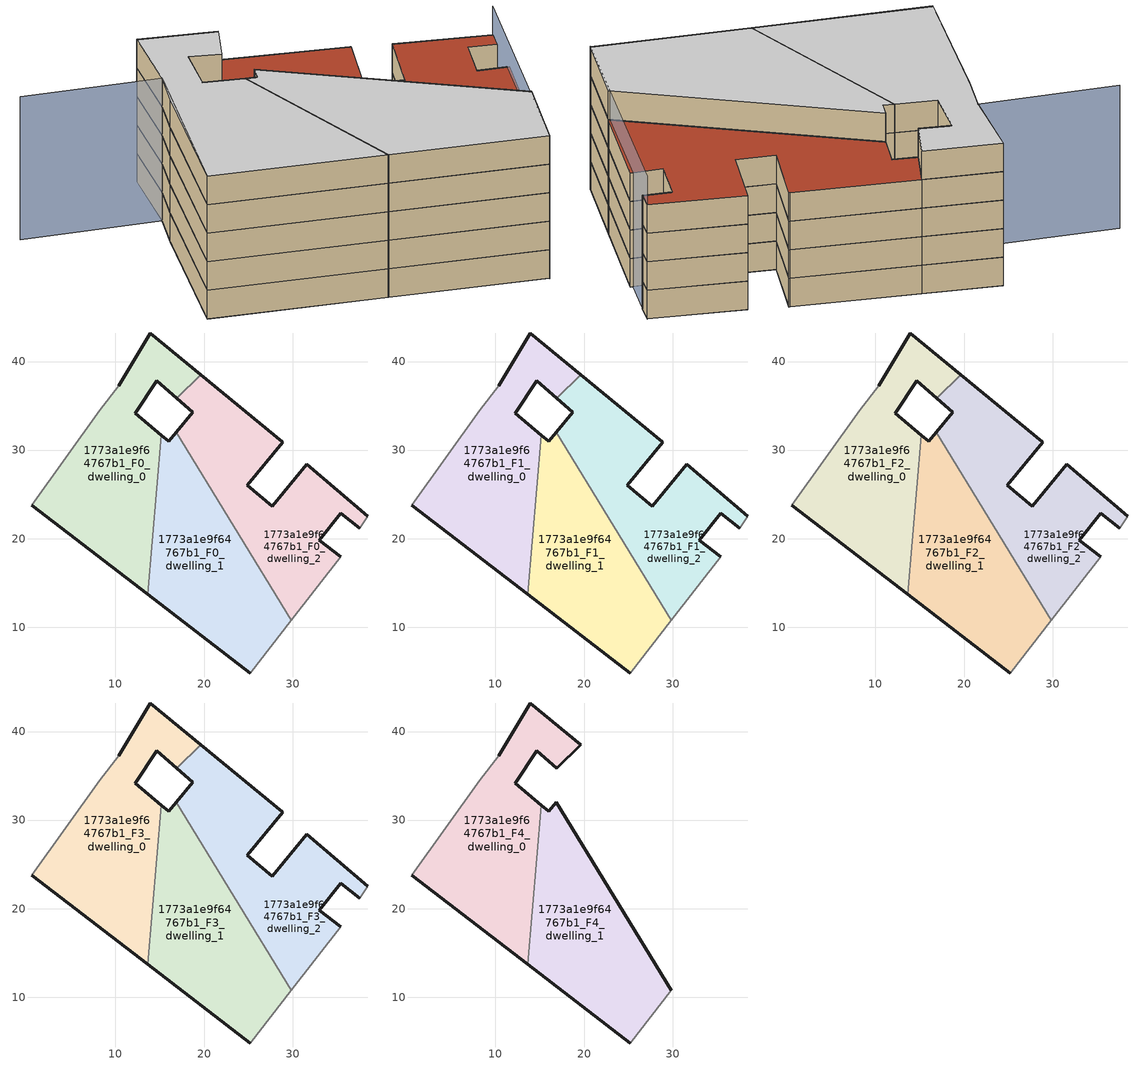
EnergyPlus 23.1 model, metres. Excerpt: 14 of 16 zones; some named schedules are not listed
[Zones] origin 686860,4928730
1773a1e9f64767b1_F0_dwelling_0
 floor ground (EU_floor_Construction): 13.62,13.74 15.19,31.69 12.25,34.18 14.64,37.84 16.94,35.85 19.65,38.52 13.94,43.23 10.38,37.25 8.21,34.49 0.52,23.79 z0
 wall outside (EU_wall_Construction): 10.38,37.25 13.94,43.23 19.65,38.52 / 16.94,35.85 14.64,37.84 12.25,34.18 15.19,31.69 / 13.62,13.74 0.52,23.79 z0:3
 wall adiabatic (EU_wall_Construction): 0.52,23.79 8.21,34.49 10.38,37.25 z0:3
 wall to 1773a1e9f64767b1_F0_dwelling_2 (EU_wall_Construction): 19.65,38.52 16.94,35.85 z0:3
 wall to 1773a1e9f64767b1_F0_dwelling_1 (EU_wall_Construction): 15.19,31.69 13.62,13.74 z0:3
1773a1e9f64767b1_F0_dwelling_1
 floor ground (EU_floor_Construction): 25.24,4.82 29.85,10.78 16.86,32.01 16.02,31 15.19,31.69 13.62,13.74 z0
 wall outside (EU_wall_Construction): 15.19,31.69 16.02,31 16.86,32.01 / 25.24,4.82 13.62,13.74 z0:3
 wall adiabatic (EU_wall_Construction): 29.85,10.78 25.24,4.82 z0:3
 wall to 1773a1e9f64767b1_F0_dwelling_2 (EU_wall_Construction): 16.86,32.01 29.85,10.78 z0:3
1773a1e9f64767b1_F0_dwelling_2
 floor ground (EU_floor_Construction): 35.43,17.97 33.02,19.79 35.46,22.84 37.58,21.18 38.52,22.52 31.59,28.38 27.72,23.68 24.87,26.02 28.9,30.9 28.82,30.97 19.65,38.52 16.94,35.85 18.74,34.29 16.86,32.01 29.85,10.78 z0
 wall outside (EU_wall_Construction): 37.58,21.18 35.46,22.84 33.02,19.79 35.43,17.97 / 16.86,32.01 18.74,34.29 16.94,35.85 / 19.65,38.52 28.82,30.97 28.9,30.9 24.87,26.02 27.72,23.68 31.59,28.38 38.52,22.52 z0:3
 wall adiabatic (EU_wall_Construction): 38.52,22.52 37.58,21.18 / 35.43,17.97 29.85,10.78 z0:3
1773a1e9f64767b1_F1_dwelling_0
 floor to 1773a1e9f64767b1_F0_dwelling_0 (EU_floor_Construction): 13.62,13.74 15.19,31.69 12.25,34.18 14.64,37.84 16.94,35.85 19.65,38.52 13.94,43.23 10.38,37.25 8.21,34.49 0.52,23.79 z3
 wall outside (EU_wall_Construction): 10.38,37.25 13.94,43.23 19.65,38.52 / 16.94,35.85 14.64,37.84 12.25,34.18 15.19,31.69 / 13.62,13.74 0.52,23.79 z3:6
 wall adiabatic (EU_wall_Construction): 0.52,23.79 8.21,34.49 10.38,37.25 z3:6
 wall to 1773a1e9f64767b1_F1_dwelling_2 (EU_wall_Construction): 19.65,38.52 16.94,35.85 z3:6
 wall to 1773a1e9f64767b1_F1_dwelling_1 (EU_wall_Construction): 15.19,31.69 13.62,13.74 z3:6
1773a1e9f64767b1_F1_dwelling_1
 floor to 1773a1e9f64767b1_F0_dwelling_1 (EU_floor_Construction): 25.24,4.82 29.85,10.78 16.86,32.01 16.02,31 15.19,31.69 13.62,13.74 z3
 wall outside (EU_wall_Construction): 15.19,31.69 16.02,31 16.86,32.01 / 25.24,4.82 13.62,13.74 z3:6
 wall adiabatic (EU_wall_Construction): 29.85,10.78 25.24,4.82 z3:6
 wall to 1773a1e9f64767b1_F1_dwelling_2 (EU_wall_Construction): 16.86,32.01 29.85,10.78 z3:6
1773a1e9f64767b1_F1_dwelling_2
 floor to 1773a1e9f64767b1_F0_dwelling_2 (EU_floor_Construction): 35.43,17.97 33.02,19.79 35.46,22.84 37.58,21.18 38.52,22.52 31.59,28.38 27.72,23.68 24.87,26.02 28.9,30.9 28.82,30.97 19.65,38.52 16.94,35.85 18.74,34.29 16.86,32.01 29.85,10.78 z3
 wall outside (EU_wall_Construction): 37.58,21.18 35.46,22.84 33.02,19.79 35.43,17.97 / 16.86,32.01 18.74,34.29 16.94,35.85 / 19.65,38.52 28.82,30.97 28.9,30.9 24.87,26.02 27.72,23.68 31.59,28.38 38.52,22.52 z3:6
 wall adiabatic (EU_wall_Construction): 38.52,22.52 37.58,21.18 / 35.43,17.97 29.85,10.78 z3:6
1773a1e9f64767b1_F2_dwelling_0
 floor to 1773a1e9f64767b1_F1_dwelling_0 (EU_floor_Construction): 13.62,13.74 15.19,31.69 12.25,34.18 14.64,37.84 16.94,35.85 19.65,38.52 13.94,43.23 10.38,37.25 8.21,34.49 0.52,23.79 z6
 wall outside (EU_wall_Construction): 10.38,37.25 13.94,43.23 19.65,38.52 / 16.94,35.85 14.64,37.84 12.25,34.18 15.19,31.69 / 13.62,13.74 0.52,23.79 z6:9
 wall adiabatic (EU_wall_Construction): 0.52,23.79 8.21,34.49 10.38,37.25 z6:9
 wall to 1773a1e9f64767b1_F2_dwelling_2 (EU_wall_Construction): 19.65,38.52 16.94,35.85 z6:9
 wall to 1773a1e9f64767b1_F2_dwelling_1 (EU_wall_Construction): 15.19,31.69 13.62,13.74 z6:9
1773a1e9f64767b1_F2_dwelling_1
 floor to 1773a1e9f64767b1_F1_dwelling_1 (EU_floor_Construction): 25.24,4.82 29.85,10.78 16.86,32.01 16.02,31 15.19,31.69 13.62,13.74 z6
 wall outside (EU_wall_Construction): 15.19,31.69 16.02,31 16.86,32.01 / 25.24,4.82 13.62,13.74 z6:9
 wall adiabatic (EU_wall_Construction): 29.85,10.78 25.24,4.82 z6:9
 wall to 1773a1e9f64767b1_F2_dwelling_2 (EU_wall_Construction): 16.86,32.01 29.85,10.78 z6:9
1773a1e9f64767b1_F2_dwelling_2
 floor to 1773a1e9f64767b1_F1_dwelling_2 (EU_floor_Construction): 35.43,17.97 33.02,19.79 35.46,22.84 37.58,21.18 38.52,22.52 31.59,28.38 27.72,23.68 24.87,26.02 28.9,30.9 28.82,30.97 19.65,38.52 16.94,35.85 18.74,34.29 16.86,32.01 29.85,10.78 z6
 wall outside (EU_wall_Construction): 37.58,21.18 35.46,22.84 33.02,19.79 35.43,17.97 / 16.86,32.01 18.74,34.29 16.94,35.85 / 19.65,38.52 28.82,30.97 28.9,30.9 24.87,26.02 27.72,23.68 31.59,28.38 38.52,22.52 z6:9
 wall adiabatic (EU_wall_Construction): 38.52,22.52 37.58,21.18 / 35.43,17.97 29.85,10.78 z6:9
1773a1e9f64767b1_F3_dwelling_0
 floor to 1773a1e9f64767b1_F2_dwelling_0 (EU_floor_Construction): 13.62,13.74 15.19,31.69 12.25,34.18 14.64,37.84 16.94,35.85 19.65,38.52 13.94,43.23 10.38,37.25 8.21,34.49 0.52,23.79 z9
 wall outside (EU_wall_Construction): 10.38,37.25 13.94,43.23 19.65,38.52 / 16.94,35.85 14.64,37.84 12.25,34.18 15.19,31.69 / 13.62,13.74 0.52,23.79 z9:12
 wall adiabatic (EU_wall_Construction): 0.52,23.79 8.21,34.49 10.38,37.25 z9:12
 wall to 1773a1e9f64767b1_F3_dwelling_2 (EU_wall_Construction): 19.65,38.52 16.94,35.85 z9:12
 wall to 1773a1e9f64767b1_F3_dwelling_1 (EU_wall_Construction): 15.19,31.69 13.62,13.74 z9:12
1773a1e9f64767b1_F3_dwelling_1
 floor to 1773a1e9f64767b1_F2_dwelling_1 (EU_floor_Construction): 25.24,4.82 29.85,10.78 16.86,32.01 16.02,31 15.19,31.69 13.62,13.74 z9
 wall outside (EU_wall_Construction): 15.19,31.69 16.02,31 16.86,32.01 / 25.24,4.82 13.62,13.74 z9:12
 wall adiabatic (EU_wall_Construction): 29.85,10.78 25.24,4.82 z9:12
 wall to 1773a1e9f64767b1_F3_dwelling_2 (EU_wall_Construction): 16.86,32.01 29.85,10.78 z9:12
1773a1e9f64767b1_F3_dwelling_2
 floor to 1773a1e9f64767b1_F2_dwelling_2 (EU_floor_Construction): 35.43,17.97 33.02,19.79 35.46,22.84 37.58,21.18 38.52,22.52 31.59,28.38 27.72,23.68 24.87,26.02 28.9,30.9 28.82,30.97 19.65,38.52 16.94,35.85 18.74,34.29 16.86,32.01 29.85,10.78 z9
 wall outside (EU_wall_Construction): 37.58,21.18 35.46,22.84 33.02,19.79 35.43,17.97 / 16.86,32.01 18.74,34.29 16.94,35.85 / 19.65,38.52 28.82,30.97 28.9,30.9 24.87,26.02 27.72,23.68 31.59,28.38 38.52,22.52 z9:12
 wall adiabatic (EU_wall_Construction): 38.52,22.52 37.58,21.18 / 35.43,17.97 29.85,10.78 z9:12
 roof outside (EU_roof_Construction): 28.9,30.9 24.87,26.02 27.72,23.68 31.59,28.38 38.52,22.52 37.58,21.18 35.46,22.84 33.02,19.79 35.43,17.97 29.85,10.78 16.86,32.01 18.74,34.29 16.94,35.85 19.65,38.52 28.82,30.97 z12
1773a1e9f64767b1_F4_dwelling_0
 floor to 1773a1e9f64767b1_F3_dwelling_0 (EU_floor_Construction): 13.62,13.74 15.19,31.69 12.25,34.18 14.64,37.84 16.94,35.85 19.65,38.52 13.94,43.23 10.38,37.25 8.21,34.49 0.52,23.79 z12
 wall outside (EU_wall_Construction): 10.38,37.25 13.94,43.23 19.65,38.52 16.94,35.85 14.64,37.84 12.25,34.18 15.19,31.69 / 13.62,13.74 0.52,23.79 z12:15
 wall adiabatic (EU_wall_Construction): 0.52,23.79 8.21,34.49 10.38,37.25 z12:15
 wall to 1773a1e9f64767b1_F4_dwelling_1 (EU_wall_Construction): 15.19,31.69 13.62,13.74 z12:15
 ceiling to 1773a1e9f64767b1_F5_dwelling_0 (EU_floor_Construction): 19.65,38.52 16.94,35.85 14.64,37.84 12.25,34.18 15.19,31.69 13.62,13.74 0.52,23.79 8.21,34.49 10.38,37.25 13.94,43.23 z15
1773a1e9f64767b1_F4_dwelling_1
 floor to 1773a1e9f64767b1_F3_dwelling_1 (EU_floor_Construction): 25.24,4.82 29.85,10.78 16.86,32.01 16.02,31 15.19,31.69 13.62,13.74 z12
 wall outside (EU_wall_Construction): 15.19,31.69 16.02,31 16.86,32.01 29.85,10.78 / 25.24,4.82 13.62,13.74 z12:15
 wall adiabatic (EU_wall_Construction): 29.85,10.78 25.24,4.82 z12:15
 ceiling to 1773a1e9f64767b1_F5_dwelling_1 (EU_floor_Construction): 16.86,32.01 29.85,10.78 25.24,4.82 13.62,13.74 15.19,31.69 16.02,31 z15
shading: -0.03,45 10.44,37.33 / 10.44,37.33 0.52,23.79 / 25.19,4.76 38.52,22.52 z0:15
[Building]
EU S2 Campaign: North Axis=0; Terrain=City; Solar Distribution=FullExterior
[Site:Location]
Bologna: Latitude=44.5; Longitude=11.25; Time Zone=1; Elevation=37
[SizingPeriod:WeatherFileDays]
AnnualSizingPeriod: Begin Month=1; Begin Day of Month=1; End Month=12; End Day of Month=31; Day of Week for Start Day=Monday; Use Weather File Daylight Saving Period=No; Use Weather File Rain and Snow Indicators=No
[MATERIAL]
EU_InternalMass_Material: Roughness=MediumRough; Thickness=0.1; Conductivity=1; Density=1800; Specific Heat=900; Thermal Absorptance=0.9; Solar Absorptance=0.7; Visible Absorptance=0.7
[MATERIAL:NOMASS] Roughness=MediumRough; Thermal Absorptance=0.9; Solar Absorptance=0.7; Visible Absorptance=0.7
Name | Thermal Resistance
EU_wall_NoMass | 0.905828
EU_roof_NoMass | 0.37593
EU_floor_NoMass | 0.67114
[CONSTRUCTION]
EU_wall_Construction: EU_wall_NoMass
EU_roof_Construction: EU_roof_NoMass
EU_floor_Construction: EU_floor_NoMass
EU_InternalMass_Construction: EU_InternalMass_Material
[ZONE] Type=1; Multiplier=1; Ceiling Height=autocalculate; Floor Area=autocalculate; Part of Total Floor Area=Yes
Name | Volume
1773a1e9f64767b1_F0_dwelling_0 | 667.204
1773a1e9f64767b1_F1_dwelling_0; 1773a1e9f64767b1_F2_dwelling_0; 1773a1e9f64767b1_F3_dwelling_0; 1773a1e9f64767b1_F4_dwelling_0; 1773a1e9f64767b1_F0_dwelling_1; 1773a1e9f64767b1_F1_dwelling_1; 1773a1e9f64767b1_F2_dwelling_1; 1773a1e9f64767b1_F3_dwelling_1; 1773a1e9f64767b1_F4_dwelling_1 | 667.206
1773a1e9f64767b1_F0_dwelling_2; 1773a1e9f64767b1_F1_dwelling_2; 1773a1e9f64767b1_F2_dwelling_2; 1773a1e9f64767b1_F3_dwelling_2 | 667.178
[INTERNALMASS] Construction=EU_InternalMass_Construction
Name | Zone or ZoneList | Surface Area
1773a1e9f64767b1_F0_dwelling_0_EU_InternalMass | 1773a1e9f64767b1_F0_dwelling_0 | 222.402
1773a1e9f64767b1_F0_dwelling_1_EU_InternalMass | 1773a1e9f64767b1_F0_dwelling_1 | 222.402
1773a1e9f64767b1_F0_dwelling_2_EU_InternalMass | 1773a1e9f64767b1_F0_dwelling_2 | 222.393
1773a1e9f64767b1_F1_dwelling_0_EU_InternalMass | 1773a1e9f64767b1_F1_dwelling_0 | 222.402
1773a1e9f64767b1_F1_dwelling_1_EU_InternalMass | 1773a1e9f64767b1_F1_dwelling_1 | 222.402
1773a1e9f64767b1_F1_dwelling_2_EU_InternalMass | 1773a1e9f64767b1_F1_dwelling_2 | 222.393
1773a1e9f64767b1_F2_dwelling_0_EU_InternalMass | 1773a1e9f64767b1_F2_dwelling_0 | 222.402
1773a1e9f64767b1_F2_dwelling_1_EU_InternalMass | 1773a1e9f64767b1_F2_dwelling_1 | 222.402
1773a1e9f64767b1_F2_dwelling_2_EU_InternalMass | 1773a1e9f64767b1_F2_dwelling_2 | 222.393
1773a1e9f64767b1_F3_dwelling_0_EU_InternalMass | 1773a1e9f64767b1_F3_dwelling_0 | 222.402
1773a1e9f64767b1_F3_dwelling_1_EU_InternalMass | 1773a1e9f64767b1_F3_dwelling_1 | 222.402
1773a1e9f64767b1_F3_dwelling_2_EU_InternalMass | 1773a1e9f64767b1_F3_dwelling_2 | 222.393
1773a1e9f64767b1_F4_dwelling_0_EU_InternalMass | 1773a1e9f64767b1_F4_dwelling_0 | 333.607
1773a1e9f64767b1_F4_dwelling_1_EU_InternalMass | 1773a1e9f64767b1_F4_dwelling_1 | 333.594
[OTHEREQUIPMENT] Fuel Type=Electricity; Design Level Calculation Method=Watts/Area; Power per Zone Floor Area=1; Fraction Latent=0; Fraction Radiant=0; Fraction Lost=0; Carbon Dioxide Generation Rate=0; EndUse Subcategory=EU_Step8_InternalGains
Name | Zone or ZoneList or Space or SpaceList | Schedule
EU_Step8_InternalGain_1773a1e9f64767b1_F0_dwelling_0_f000 | 1773a1e9f64767b1_F0_dwelling_0 | EU_Step8_GainSchedule_1773a1e9f64767b1_F0_dwelling_0_f000
EU_Step8_InternalGain_1773a1e9f64767b1_F0_dwelling_1_f000 | 1773a1e9f64767b1_F0_dwelling_1 | EU_Step8_GainSchedule_1773a1e9f64767b1_F0_dwelling_1_f000
EU_Step8_InternalGain_1773a1e9f64767b1_F0_dwelling_2_f000 | 1773a1e9f64767b1_F0_dwelling_2 | EU_Step8_GainSchedule_1773a1e9f64767b1_F0_dwelling_2_f000
EU_Step8_InternalGain_1773a1e9f64767b1_F1_dwelling_0_f000 | 1773a1e9f64767b1_F1_dwelling_0 | EU_Step8_GainSchedule_1773a1e9f64767b1_F1_dwelling_0_f000
EU_Step8_InternalGain_1773a1e9f64767b1_F1_dwelling_1_f000 | 1773a1e9f64767b1_F1_dwelling_1 | EU_Step8_GainSchedule_1773a1e9f64767b1_F1_dwelling_1_f000
EU_Step8_InternalGain_1773a1e9f64767b1_F1_dwelling_2_f000 | 1773a1e9f64767b1_F1_dwelling_2 | EU_Step8_GainSchedule_1773a1e9f64767b1_F1_dwelling_2_f000
EU_Step8_InternalGain_1773a1e9f64767b1_F2_dwelling_0_f000 | 1773a1e9f64767b1_F2_dwelling_0 | EU_Step8_GainSchedule_1773a1e9f64767b1_F2_dwelling_0_f000
EU_Step8_InternalGain_1773a1e9f64767b1_F2_dwelling_1_f000 | 1773a1e9f64767b1_F2_dwelling_1 | EU_Step8_GainSchedule_1773a1e9f64767b1_F2_dwelling_1_f000
EU_Step8_InternalGain_1773a1e9f64767b1_F2_dwelling_2_f000 | 1773a1e9f64767b1_F2_dwelling_2 | EU_Step8_GainSchedule_1773a1e9f64767b1_F2_dwelling_2_f000
EU_Step8_InternalGain_1773a1e9f64767b1_F3_dwelling_0_f000 | 1773a1e9f64767b1_F3_dwelling_0 | EU_Step8_GainSchedule_1773a1e9f64767b1_F3_dwelling_0_f000
EU_Step8_InternalGain_1773a1e9f64767b1_F3_dwelling_1_f000 | 1773a1e9f64767b1_F3_dwelling_1 | EU_Step8_GainSchedule_1773a1e9f64767b1_F3_dwelling_1_f000
EU_Step8_InternalGain_1773a1e9f64767b1_F3_dwelling_2_f000 | 1773a1e9f64767b1_F3_dwelling_2 | EU_Step8_GainSchedule_1773a1e9f64767b1_F3_dwelling_2_f000
EU_Step8_InternalGain_1773a1e9f64767b1_F4_dwelling_0_f000 | 1773a1e9f64767b1_F4_dwelling_0 | EU_Step8_GainSchedule_1773a1e9f64767b1_F4_dwelling_0_f000
EU_Step8_InternalGain_1773a1e9f64767b1_F4_dwelling_1_f000 | 1773a1e9f64767b1_F4_dwelling_1 | EU_Step8_GainSchedule_1773a1e9f64767b1_F4_dwelling_1_f000
[ZONEVENTILATION:DESIGNFLOWRATE] Schedule=EU_AlwaysOn; Design Flow Rate Calculation Method=AirChanges/Hour; Air Changes per Hour=0.73129; Ventilation Type=Natural; Fan Pressure Rise=0; Fan Total Efficiency=1; Constant Term Coefficient=1; Temperature Term Coefficient=0; Velocity Term Coefficient=0; Velocity Squared Term Coefficient=0; Minimum Indoor Temperature=-100; Maximum Indoor Temperature=100; Delta Temperature=-100; Minimum Outdoor Temperature=-100; Maximum Outdoor Temperature=100; Maximum Wind Speed=40
Name | Zone or ZoneList or Space or SpaceList
EU_ConstantAir_1773a1e9f64767b1_F0_dwelling_0 | 1773a1e9f64767b1_F0_dwelling_0
EU_ConstantAir_1773a1e9f64767b1_F0_dwelling_1 | 1773a1e9f64767b1_F0_dwelling_1
EU_ConstantAir_1773a1e9f64767b1_F0_dwelling_2 | 1773a1e9f64767b1_F0_dwelling_2
EU_ConstantAir_1773a1e9f64767b1_F1_dwelling_0 | 1773a1e9f64767b1_F1_dwelling_0
EU_ConstantAir_1773a1e9f64767b1_F1_dwelling_1 | 1773a1e9f64767b1_F1_dwelling_1
EU_ConstantAir_1773a1e9f64767b1_F1_dwelling_2 | 1773a1e9f64767b1_F1_dwelling_2
EU_ConstantAir_1773a1e9f64767b1_F2_dwelling_0 | 1773a1e9f64767b1_F2_dwelling_0
EU_ConstantAir_1773a1e9f64767b1_F2_dwelling_1 | 1773a1e9f64767b1_F2_dwelling_1
EU_ConstantAir_1773a1e9f64767b1_F2_dwelling_2 | 1773a1e9f64767b1_F2_dwelling_2
EU_ConstantAir_1773a1e9f64767b1_F3_dwelling_0 | 1773a1e9f64767b1_F3_dwelling_0
EU_ConstantAir_1773a1e9f64767b1_F3_dwelling_1 | 1773a1e9f64767b1_F3_dwelling_1
EU_ConstantAir_1773a1e9f64767b1_F3_dwelling_2 | 1773a1e9f64767b1_F3_dwelling_2
EU_ConstantAir_1773a1e9f64767b1_F4_dwelling_0 | 1773a1e9f64767b1_F4_dwelling_0
EU_ConstantAir_1773a1e9f64767b1_F4_dwelling_1 | 1773a1e9f64767b1_F4_dwelling_1
[HVACTEMPLATE:THERMOSTAT] Constant Heating Setpoint=20; Constant Cooling Setpoint=50
EU_HeatOnly_1773a1e9f64767b1_F0_dwelling_0; EU_HeatOnly_1773a1e9f64767b1_F0_dwelling_1; EU_HeatOnly_1773a1e9f64767b1_F0_dwelling_2; EU_HeatOnly_1773a1e9f64767b1_F1_dwelling_0; EU_HeatOnly_1773a1e9f64767b1_F1_dwelling_1; EU_HeatOnly_1773a1e9f64767b1_F1_dwelling_2; EU_HeatOnly_1773a1e9f64767b1_F2_dwelling_0; EU_HeatOnly_1773a1e9f64767b1_F2_dwelling_1; EU_HeatOnly_1773a1e9f64767b1_F2_dwelling_2; EU_HeatOnly_1773a1e9f64767b1_F3_dwelling_0; EU_HeatOnly_1773a1e9f64767b1_F3_dwelling_1; EU_HeatOnly_1773a1e9f64767b1_F3_dwelling_2; EU_HeatOnly_1773a1e9f64767b1_F4_dwelling_0; EU_HeatOnly_1773a1e9f64767b1_F4_dwelling_1; EU_HeatOnly_1773a1e9f64767b1_F5_dwelling_0; EU_HeatOnly_1773a1e9f64767b1_F5_dwelling_1
[HVACTEMPLATE:ZONE:IDEALLOADSAIRSYSTEM] System Availability Schedule=EU_AlwaysOn; Maximum Heating Supply Air Temperature=50; Minimum Cooling Supply Air Temperature=13; Maximum Heating Supply Air Humidity Ratio=0.0156; Minimum Cooling Supply Air Humidity Ratio=0.0077; Heating Limit=NoLimit; Cooling Limit=NoLimit; Heating Availability Schedule=EU_AlwaysOn; Cooling Availability Schedule=EU_CoolingOff; Dehumidification Control Type=ConstantSensibleHeatRatio; Cooling Sensible Heat Ratio=0.7; Dehumidification Setpoint=60; Humidification Control Type=None; Humidification Setpoint=30; Outdoor Air Method=None; Outdoor Air Flow Rate per Person=0.00944; Outdoor Air Flow Rate per Zone Floor Area=0; Outdoor Air Flow Rate per Zone=0; Demand Controlled Ventilation Type=None; Outdoor Air Economizer Type=NoEconomizer; Heat Recovery Type=None; Sensible Heat Recovery Effectiveness=0.7; Latent Heat Recovery Effectiveness=0.65
Name | Template Thermostat
1773a1e9f64767b1_F0_dwelling_0 | EU_HeatOnly_1773a1e9f64767b1_F0_dwelling_0
1773a1e9f64767b1_F0_dwelling_1 | EU_HeatOnly_1773a1e9f64767b1_F0_dwelling_1
1773a1e9f64767b1_F0_dwelling_2 | EU_HeatOnly_1773a1e9f64767b1_F0_dwelling_2
1773a1e9f64767b1_F1_dwelling_0 | EU_HeatOnly_1773a1e9f64767b1_F1_dwelling_0
1773a1e9f64767b1_F1_dwelling_1 | EU_HeatOnly_1773a1e9f64767b1_F1_dwelling_1
1773a1e9f64767b1_F1_dwelling_2 | EU_HeatOnly_1773a1e9f64767b1_F1_dwelling_2
1773a1e9f64767b1_F2_dwelling_0 | EU_HeatOnly_1773a1e9f64767b1_F2_dwelling_0
1773a1e9f64767b1_F2_dwelling_1 | EU_HeatOnly_1773a1e9f64767b1_F2_dwelling_1
1773a1e9f64767b1_F2_dwelling_2 | EU_HeatOnly_1773a1e9f64767b1_F2_dwelling_2
1773a1e9f64767b1_F3_dwelling_0 | EU_HeatOnly_1773a1e9f64767b1_F3_dwelling_0
1773a1e9f64767b1_F3_dwelling_1 | EU_HeatOnly_1773a1e9f64767b1_F3_dwelling_1
1773a1e9f64767b1_F3_dwelling_2 | EU_HeatOnly_1773a1e9f64767b1_F3_dwelling_2
